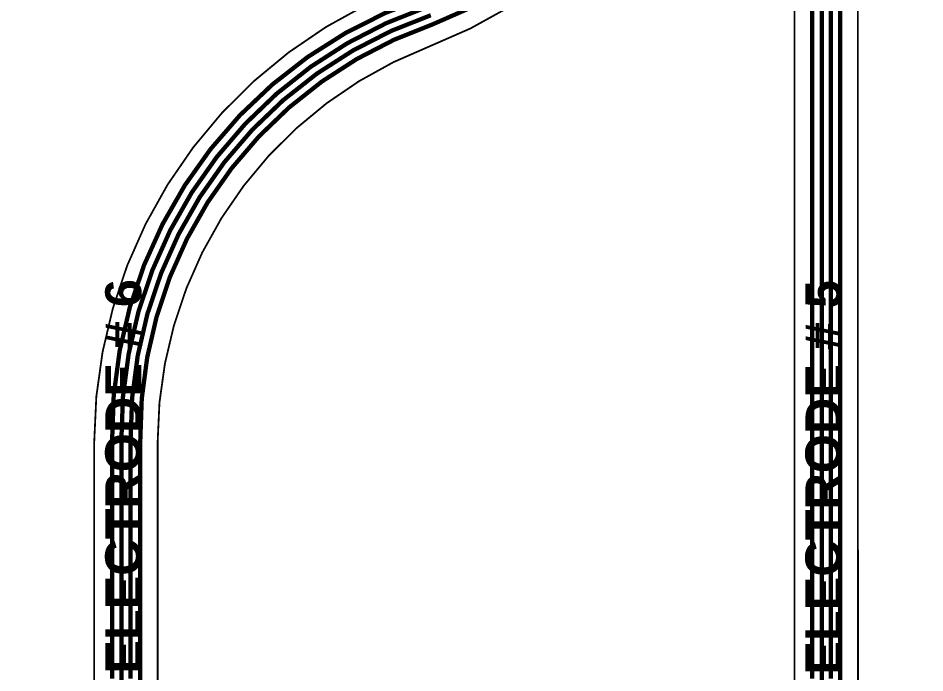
# Model space of a CAD drawing. Header units: inches. Extents: x -3.9 to 9.5, y -7 to 2.6.
# Drawn here: x -2.094 to 0.423, y -4.017 to -2.201 of the extents above; entities that cross this region are included whole.
import ezdxf

# ---------------------------------------------------------------- set-up
doc = ezdxf.new("R2010")
doc.units = ezdxf.units.IN
doc.header["$MEASUREMENT"] = 0
for name, color, linetype in [('Board Outline', 216, 'Continuous'), ('Bottom Layer', 5, 'Continuous'), ('Top Overlay', 2, 'Continuous')]:
    doc.layers.add(name, color=color, linetype=linetype)
doc.styles.add('Arial_Bold', font='', dxfattribs={"height": 0.2})
doc.styles.get('Arial_Bold').set_extended_font_data('Arial', bold=True)

msp = doc.modelspace()

# ---------------------------------------------------------------- linework, layer by layer
at = {"layer": 'Board Outline', "const_width": 0.005}
for points in [[(-3.5511, -3.0092, -0.41422), (-0.8141, -0.2722)], [(-3.3751, -3.0092, -0.41422), (-0.8141, -0.4482)], [(-2.9821, -3.1945, -0.414209), (-0.3929, -0.6052)], [(-2.8062, -3.1945, -0.398878), (-0.5198, -0.7845)], [(-0.0906, -1.0276, -0.310368), (-0.9525, -2.2794)], [(1.2741, -2.2879, -0.307813), (0.4044, -1.0338)], [(-1.8824, -3.3756, -0.310655), (-1.0155, -2.115)], [(-1.7064, -3.3756, -0.310654), (-0.9525, -2.2794)]]:
    msp.add_lwpolyline(points, format="xyb", dxfattribs=at)
for points in [[(0.0608, -0.8772), (0.0611, -4.097)], [(0.2368, -0.8909), (0.2371, -4.097)], [(-1.8824, -4.097), (-1.8824, -3.3756)], [(-1.7064, -4.097), (-1.7064, -3.3756)]]:
    msp.add_lwpolyline(points, dxfattribs=at)
at = {"layer": 'Board Outline', "const_width": 0.0025}
for points in [[(-0.9537, -2.2794, 1), (-0.9512, -2.2794, 1)], [(-0.9537, -2.2794, 1), (-0.9512, -2.2794, 1)], [(-1.8836, -3.3756, 1), (-1.8811, -3.3756, 1)], [(-1.8836, -3.3756, 1), (-1.8811, -3.3756, 1)], [(-1.7076, -3.3756, 1), (-1.7051, -3.3756, 1)], [(-1.7076, -3.3756, 1), (-1.7051, -3.3756, 1)]]:
    msp.add_lwpolyline(points, format="xyb", close=True, dxfattribs=at)
at = {"layer": 'Bottom Layer', "const_width": 0.012}
for points in [[(-3.5014, -3.0092, -0.414214), (-0.8142, -0.3251)], [(-3.476, -3.0091, -0.414214), (-0.8142, -0.3511)], [(-3.4504, -3.0091, -0.414214), (-0.8142, -0.3771)], [(-3.4241, -3.0083, -0.414214), (-0.8142, -0.4031)], [(-2.9327, -3.1941, -0.414214), (-0.3992, -0.6531)], [(-2.9071, -3.1941, -0.414214), (-0.3992, -0.6791)], [(-2.8815, -3.1937, -0.414214), (-0.3982, -0.7051)], [(-2.8545, -3.1927, -0.414214), (-0.3992, -0.7311)], [(-0.1401, -1.0331, -0.314325), (-0.9429, -2.2179)], [(-1.8327, -3.37, -0.326211), (-0.9596, -2.1418)], [(-1.8071, -3.3731, -0.32385), (-0.9598, -2.1701)], [(-1.7815, -3.3731, -0.324509), (-0.9483, -2.1928)], [(-1.7546, -3.3722, -0.323554), (-0.9429, -2.2179)]]:
    msp.add_lwpolyline(points, format="xyb", dxfattribs=at)
for points in [[(0.1104, -4.033), (0.1104, -0.8267)], [(0.1367, -4.0513), (0.1367, -0.8267)], [(0.1615, -4.033), (0.1615, -0.8267)], [(0.1878, -0.8274), (0.1882, -4.0513)], [(-1.8327, -4.033), (-1.8327, -3.37)], [(-1.8071, -4.0513), (-1.8071, -3.3731)], [(-1.7815, -4.033), (-1.7815, -3.3731)], [(-1.7553, -4.0513), (-1.7546, -3.3722)]]:
    msp.add_lwpolyline(points, dxfattribs=at)
at = {"layer": 'Bottom Layer', "const_width": 0.006}
for points in [[(-0.9459, -2.2179, 1), (-0.9399, -2.2179, 1)], [(-0.9459, -2.2179, 1), (-0.9399, -2.2179, 1)], [(-1.8357, -3.37, 1), (-1.8297, -3.37, 1)], [(-1.8357, -3.37, 1), (-1.8297, -3.37, 1)], [(-1.8101, -3.3731, 1), (-1.8041, -3.3731, 1)], [(-1.8101, -3.3731, 1), (-1.8041, -3.3731, 1)], [(-1.7845, -3.3731, 1), (-1.7785, -3.3731, 1)], [(-1.7845, -3.3731, 1), (-1.7785, -3.3731, 1)], [(-1.7576, -3.3722, 1), (-1.7516, -3.3722, 1)], [(-1.7576, -3.3722, 1), (-1.7516, -3.3722, 1)]]:
    msp.add_lwpolyline(points, format="xyb", close=True, dxfattribs=at)

# ---------------------------------------------------------------- texts
at = {"layer": 'Top Overlay', "style": 'Arial_Bold'}
for s, p in [('ELECTRODE # 6', (-1.7518, -4.019)), ('ELECTRODE # 5', (0.1912, -4.0218))]:
    msp.add_text(s, height=0.1, rotation=90, dxfattribs=at).set_placement(p)

doc.saveas('drawing.dxf')
